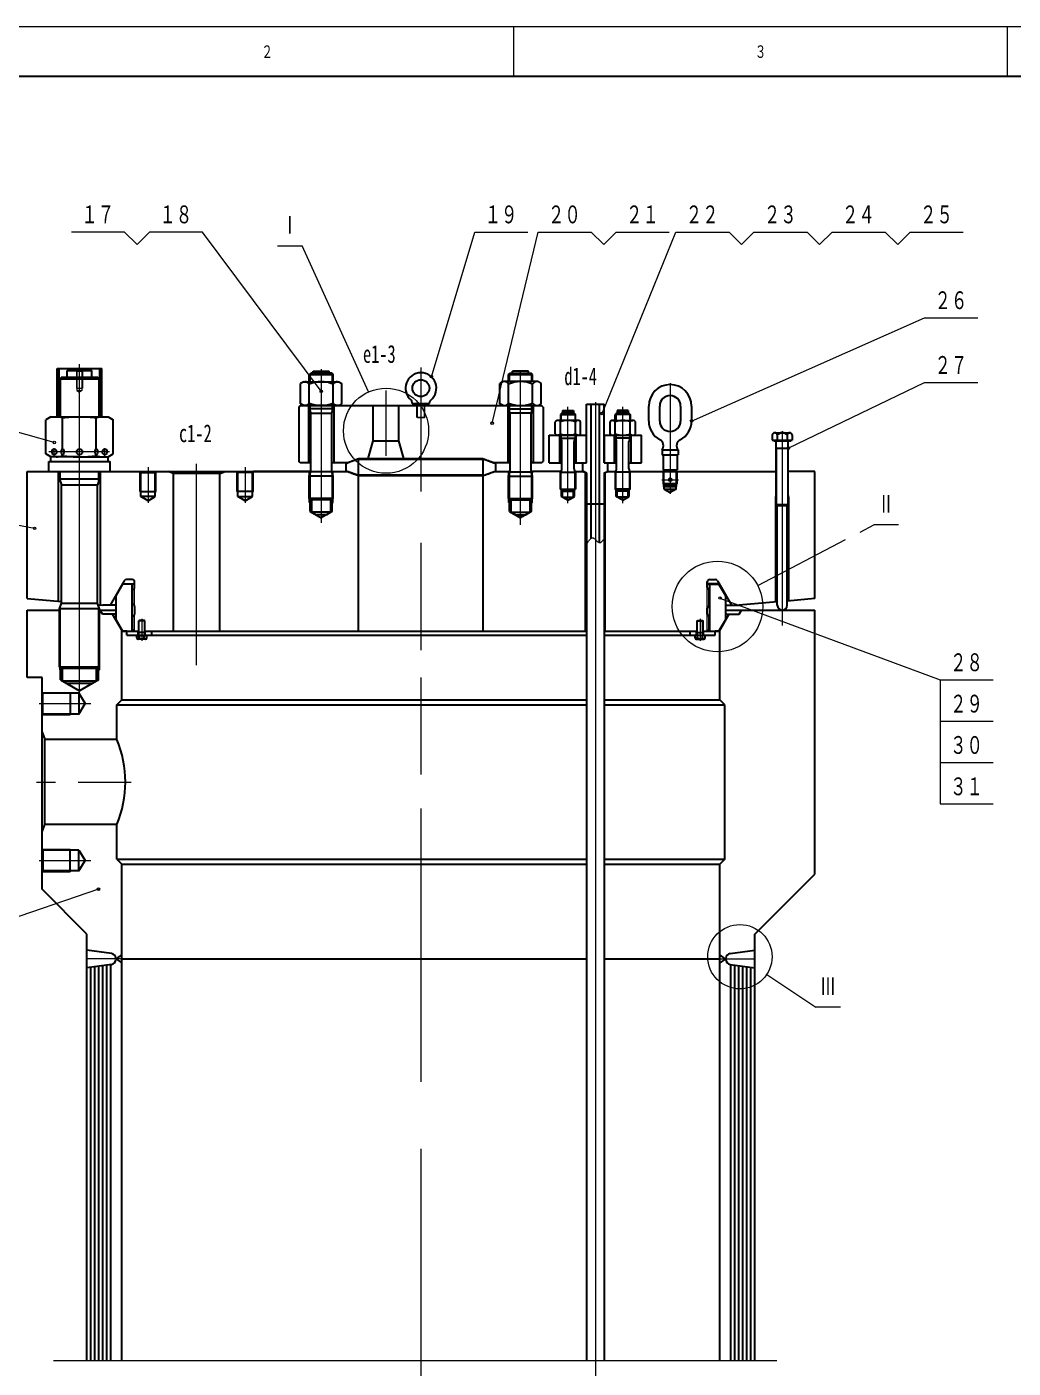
# Model space of a CAD drawing. Extents: x -2309 to 594, y 0 to 1373.
# Drawn here: x 100.3 to 298.2, y 571.8 to 841 of the extents above; entities that cross this region are included whole.
import ezdxf
from ezdxf.lldxf.tags import DXFTag

# ---------------------------------------------------------------- set-up
doc = ezdxf.new("R2010")
doc.units = 0
doc.header["$MEASUREMENT"] = 0
for name, color, linetype in [('Layer0', 7, 'Continuous'), ('Layer1', 7, 'Continuous'), ('Layer2', 7, 'Continuous'), ('Layer3', 7, 'Continuous'), ('Layer4', 7, 'Continuous'), ('Layer8', 7, 'Continuous')]:
    doc.layers.add(name, color=color, linetype=linetype)
doc.styles.add('PicadTxt 1', font='SIMFANG.TTF', dxfattribs={"height": 0.2})
tags = doc.linetypes.add('DASHED', pattern=[5.5, 4.5, -1]).pattern_tags.tags
tags[6:7] = [DXFTag(74, 4), DXFTag(75, 0), DXFTag(340, '0'), DXFTag(46, 0.0), DXFTag(50, 0.0), DXFTag(44, 0.0), DXFTag(45, 0.0)]
tags[4:5] = [DXFTag(74, 4), DXFTag(75, 0), DXFTag(340, '0'), DXFTag(46, 0.0), DXFTag(50, 0.0), DXFTag(44, 0.0), DXFTag(45, 0.0)]
tags = doc.linetypes.add('LDIVIDE2', pattern=[13, 8.5, -1.5, 0, -1.5, 0, -1.5]).pattern_tags.tags
tags[14:15] = [DXFTag(74, 4), DXFTag(75, 0), DXFTag(340, '0'), DXFTag(46, 0.0), DXFTag(50, 0.0), DXFTag(44, 0.0), DXFTag(45, 0.0)]
tags[12:13] = [DXFTag(74, 4), DXFTag(75, 0), DXFTag(340, '0'), DXFTag(46, 0.0), DXFTag(50, 0.0), DXFTag(44, 0.0), DXFTag(45, 0.0)]
tags[10:11] = [DXFTag(74, 4), DXFTag(75, 0), DXFTag(340, '0'), DXFTag(46, 0.0), DXFTag(50, 0.0), DXFTag(44, 0.0), DXFTag(45, 0.0)]
tags[8:9] = [DXFTag(74, 4), DXFTag(75, 0), DXFTag(340, '0'), DXFTag(46, 0.0), DXFTag(50, 0.0), DXFTag(44, 0.0), DXFTag(45, 0.0)]
tags[6:7] = [DXFTag(74, 4), DXFTag(75, 0), DXFTag(340, '0'), DXFTag(46, 0.0), DXFTag(50, 0.0), DXFTag(44, 0.0), DXFTag(45, 0.0)]
tags[4:5] = [DXFTag(74, 4), DXFTag(75, 0), DXFTag(340, '0'), DXFTag(46, 0.0), DXFTag(50, 0.0), DXFTag(44, 0.0), DXFTag(45, 0.0)]
tags = doc.linetypes.add('中心线', pattern=[20.6, 15, -1.8, 2, -1.8]).pattern_tags.tags
tags[10:11] = [DXFTag(74, 4), DXFTag(75, 0), DXFTag(340, '0'), DXFTag(46, 0.0), DXFTag(50, 0.0), DXFTag(44, 0.0), DXFTag(45, 0.0)]
tags[8:9] = [DXFTag(74, 4), DXFTag(75, 0), DXFTag(340, '0'), DXFTag(46, 0.0), DXFTag(50, 0.0), DXFTag(44, 0.0), DXFTag(45, 0.0)]
tags[6:7] = [DXFTag(74, 4), DXFTag(75, 0), DXFTag(340, '0'), DXFTag(46, 0.0), DXFTag(50, 0.0), DXFTag(44, 0.0), DXFTag(45, 0.0)]
tags[4:5] = [DXFTag(74, 4), DXFTag(75, 0), DXFTag(340, '0'), DXFTag(46, 0.0), DXFTag(50, 0.0), DXFTag(44, 0.0), DXFTag(45, 0.0)]
tags = doc.linetypes.add('实线', pattern=[0, 0]).pattern_tags.tags
tags[4:5] = [DXFTag(74, 4), DXFTag(75, 0), DXFTag(340, '0'), DXFTag(46, 0.0), DXFTag(50, 0.0), DXFTag(44, 0.0), DXFTag(45, 0.0)]
tags = doc.linetypes.add('虚线', pattern=[7, 5, -2]).pattern_tags.tags
tags[6:7] = [DXFTag(74, 4), DXFTag(75, 0), DXFTag(340, '0'), DXFTag(46, 0.0), DXFTag(50, 0.0), DXFTag(44, 0.0), DXFTag(45, 0.0)]
tags[4:5] = [DXFTag(74, 4), DXFTag(75, 0), DXFTag(340, '0'), DXFTag(46, 0.0), DXFTag(50, 0.0), DXFTag(44, 0.0), DXFTag(45, 0.0)]

msp = doc.modelspace()

# ---------------------------------------------------------------- linework, layer by layer
at = {"layer": 'Layer0', "color": 0, "linetype": '实线', "lineweight": 30}
for p, q in [((106.33627, 762.6958), (106.33627, 772.45685)), ((106.33627, 772.45685), (115.33624, 772.45685)), ((106.73627, 762.69977), (106.73627, 772.45685)), ((106.83624, 770.30078), (107.13622, 770.60083)), ((114.83622, 770.30078), (106.83624, 770.30078)), ((106.83624, 770.30078), (106.83624, 762.69977)), ((114.53622, 770.60083), (107.13622, 770.60083)), ((108.33624, 770.60083), (108.33624, 772.00079)), ((108.33624, 772.00079), (113.33622, 772.00079)), ((113.33622, 770.60083), (113.33622, 772.00079)), ((114.83622, 770.30078), (114.53622, 770.60083)), ((114.83622, 770.30078), (114.83622, 762.69977)), ((114.93623, 762.69977), (114.93623, 772.45685)), ((115.33624, 762.6958), (115.33624, 772.45685)), ((154.83627, 764.68921), (155.13626, 764.9892)), ((154.83627, 764.68921), (154.83627, 753.78918)), ((155.13626, 764.9892), (196.93652, 764.9892)), ((156.78625, 764.88922), (156.68625, 764.9892)), ((156.78625, 764.88922), (156.78625, 753.58917)), ((156.78625, 764.88922), (156.93655, 764.88922)), ((161.7366, 764.88922), (161.88626, 764.88922)), ((161.88626, 764.88922), (161.98627, 764.9892)), ((161.88626, 764.88922), (161.88626, 753.58917)), ((169.73654, 757.88922), (169.73654, 764.9892)), ((174.93655, 757.88922), (174.93655, 764.9892)), ((177.58627, 765.38922), (177.58627, 765.63135)), ((177.58627, 765.38922), (181.08627, 765.38922)), ((178.53629, 764.9892), (178.53629, 765.18921)), ((180.13626, 764.9892), (180.13626, 765.18921)), ((181.08627, 765.38922), (181.08627, 765.63135)), ((196.78629, 764.88922), (196.68628, 764.9892)), ((196.78629, 764.88922), (196.78629, 753.58917)), ((196.93652, 764.88922), (196.78629, 764.88922)), ((201.73657, 764.9892), (203.53629, 764.9892)), ((201.88629, 764.88922), (201.73657, 764.88922)), ((201.88629, 764.88922), (201.9863, 764.9892)), ((201.88629, 764.88922), (201.88629, 753.58917)), ((203.83627, 764.68921), (203.53629, 764.9892)), ((203.83627, 764.68921), (203.83627, 753.78918)), ((212.58621, 753.5274), (212.58621, 765.24359)), ((212.58621, 765.24359), (216.08621, 765.24359)), ((213.48621, 738.35559), (213.48621, 765.24359)), ((215.18622, 737.47974), (215.18622, 765.24359)), ((216.08621, 753.5274), (216.08621, 765.24359)), ((225.03622, 761.89362), (225.03622, 764.89362)), ((227.23621, 761.89362), (227.23621, 764.89362)), ((231.43622, 764.89362), (231.43622, 761.89362)), ((233.6362, 764.89362), (233.6362, 761.89362)), ((105.08624, 762.69977), (104.08624, 762.12238)), ((104.08624, 755.2771), (104.08624, 762.12238)), ((105.08624, 762.69977), (116.58624, 762.69977)), ((107.46122, 756.29974), (107.46122, 762.48151)), ((114.21124, 756.29974), (114.21124, 762.48151)), ((116.58624, 762.69977), (117.58624, 762.12238)), ((117.58624, 755.2771), (117.58624, 762.12238)), ((157.23621, 751.67053), (157.23621, 763.51715)), ((161.43622, 751.67047), (161.43622, 763.51715)), ((197.23627, 751.67047), (197.23627, 763.52448)), ((201.43628, 751.67053), (201.43628, 763.52448)), ((207.73616, 763.62805), (207.33614, 763.22803)), ((207.33614, 763.22803), (207.33614, 762.02728)), ((207.33614, 763.22803), (210.33614, 763.22803)), ((207.73616, 764.02808), (207.73616, 763.62805)), ((207.73616, 764.02808), (209.93611, 764.02808)), ((207.73616, 763.62805), (209.93611, 763.62805)), ((209.93611, 764.02808), (209.93611, 763.62805)), ((209.93611, 763.62805), (210.33614, 763.22803)), ((210.33614, 762.02728), (210.33614, 763.22803)), ((218.73627, 763.62811), (218.33624, 763.22809)), ((218.33624, 762.02734), (218.33624, 763.22809)), ((221.33624, 763.22809), (218.33624, 763.22809)), ((218.73627, 764.02814), (218.73627, 763.62811)), ((220.93622, 764.02814), (218.73627, 764.02814)), ((220.93622, 763.62811), (218.73627, 763.62811)), ((220.93622, 764.02814), (220.93622, 763.62811)), ((220.93622, 763.62811), (221.33624, 763.22809)), ((221.33624, 763.22809), (221.33624, 762.02734)), ((250.33704, 759.5238), (253.33545, 759.5238)), ((168.73654, 754.38922), (169.73654, 757.88922)), ((169.73654, 757.88922), (174.93658, 757.88922)), ((175.93655, 754.38922), (174.93655, 757.88922)), ((205.08621, 753.5274), (205.08621, 759.0274)), ((205.08621, 759.0274), (212.58621, 759.0274)), ((207.18617, 753.52734), (207.18617, 759.02734)), ((207.33614, 759.0274), (207.33614, 758.42804)), ((207.33614, 758.42804), (210.33614, 758.42804)), ((207.59618, 752.30066), (207.59615, 757.75543)), ((210.07616, 752.30066), (210.07613, 757.75543)), ((210.33614, 758.42804), (210.33614, 759.0274)), ((210.48616, 753.52734), (210.48616, 759.02734)), ((212.53622, 753.5274), (212.53622, 759.0274)), ((216.08621, 759.0274), (223.58621, 759.0274)), ((216.13623, 753.5274), (216.13623, 759.0274)), ((218.18622, 753.5274), (218.18622, 759.0274)), ((218.33624, 758.4281), (218.33624, 759.02747)), ((221.33624, 758.4281), (218.33624, 758.4281)), ((218.59622, 752.30072), (218.59625, 757.75549)), ((221.0762, 752.30072), (221.07623, 757.75549)), ((221.33624, 759.02747), (221.33624, 758.4281)), ((221.48621, 753.5274), (221.48621, 759.0274)), ((223.58621, 753.5274), (223.58621, 759.0274)), ((249.83728, 759.09149), (249.83728, 758.0238)), ((249.83728, 758.0238), (253.83527, 758.0238)), ((250.15625, 758.0238), (250.15625, 757.94379)), ((250.15625, 757.94379), (253.51624, 757.94379)), ((250.63623, 745.1438), (250.63623, 757.94379)), ((250.63623, 756.44379), (253.03625, 756.44379)), ((250.83673, 759.09149), (250.83673, 758.0238)), ((252.83575, 759.09149), (252.83575, 758.0238)), ((253.03622, 745.1438), (253.03622, 757.94379)), ((253.51624, 758.0238), (253.51624, 757.94379)), ((253.83527, 759.09149), (253.83527, 758.0238)), ((105.08624, 754.69977), (104.08624, 755.2771)), ((104.68623, 753.74377), (116.98623, 753.74377)), ((104.68623, 751.74377), (104.68623, 753.74377)), ((110.83622, 754.69977), (105.0862, 754.69977)), ((105.08624, 753.74292), (105.08624, 754.69977)), ((107.46122, 754.91803), (107.46122, 755.09973)), ((110.83624, 754.69977), (116.58624, 754.69977)), ((114.21124, 754.91803), (114.21124, 755.09973)), ((116.58624, 754.69977), (117.58624, 755.2771)), ((116.58624, 753.74377), (116.58624, 754.69977)), ((116.98623, 751.74377), (116.98623, 753.74377)), ((155.13626, 753.4892), (154.83627, 753.78918)), ((166.83627, 754.27173), (164.68646, 753.4892)), ((166.83627, 754.27173), (166.83627, 754.38922)), ((166.83627, 754.38922), (191.83627, 754.38922)), ((166.83627, 754.27173), (191.83627, 754.27173)), ((191.83627, 754.27173), (191.83627, 754.38922)), ((191.83627, 754.27173), (193.98608, 753.4892)), ((203.53629, 753.4892), (203.83627, 753.78918)), ((227.73621, 756.09363), (227.73621, 755.09363)), ((227.73621, 756.09363), (230.93622, 756.09363)), ((227.73621, 755.09363), (230.93622, 755.09363)), ((227.93622, 754.9436), (227.93622, 752.09363)), ((230.73621, 754.9436), (230.73621, 752.09363)), ((230.93622, 756.09363), (230.93622, 755.09363)), ((100.33625, 726.24359), (100.33625, 751.74359)), ((100.33625, 751.74359), (123.13619, 751.74359)), ((106.63624, 725.70361), (106.63624, 751.74359)), ((106.83624, 750.19977), (106.83624, 751.74377)), ((114.83622, 750.19977), (114.83622, 751.74377)), ((115.03623, 724.98358), (115.03623, 751.74359)), ((123.13619, 751.59375), (122.87647, 751.74359)), ((122.87647, 751.74359), (145.79602, 751.74359)), ((123.13624, 746.74359), (123.13619, 751.59375)), ((123.13619, 751.59375), (126.03622, 751.59375)), ((126.03622, 751.59357), (126.29601, 751.74359)), ((126.03626, 746.74359), (126.03622, 751.59357)), ((129.68628, 751.3432), (128.58621, 751.74359)), ((129.68628, 719.74359), (129.68628, 751.3432)), ((138.98621, 751.3432), (129.68628, 751.3432)), ((138.98621, 751.3432), (140.08627, 751.74359)), ((138.98621, 719.74359), (138.98621, 751.3432)), ((142.63626, 751.59357), (142.37646, 751.74359)), ((142.63623, 746.74359), (142.63626, 751.59357)), ((145.53629, 751.59375), (142.63626, 751.59375)), ((145.53625, 746.74359), (145.53629, 751.59375)), ((145.53629, 751.59375), (145.79602, 751.74359)), ((157.23621, 751.74359), (145.73633, 751.74359)), ((145.73633, 751.74359), (157.23621, 751.74359)), ((157.23654, 753.4892), (155.13626, 753.4892)), ((156.78625, 753.58917), (156.68625, 753.4892)), ((156.78625, 753.58917), (157.23654, 753.58917)), ((157.13629, 751.54358), (156.78989, 751.74359)), ((157.13629, 751.54358), (157.19, 751.54358)), ((157.13629, 751.396), (157.13629, 751.54358)), ((161.43622, 751.74359), (164.69383, 751.74359)), ((161.43655, 753.58917), (161.88626, 753.58917)), ((164.68646, 753.4892), (161.43655, 753.4892)), ((161.48242, 751.54358), (161.53632, 751.54358)), ((161.53632, 751.54358), (161.88272, 751.74359)), ((161.53632, 751.39551), (161.53632, 751.54358)), ((161.88626, 753.58917), (161.98627, 753.4892)), ((166.83624, 750.94348), (164.63823, 751.74353)), ((191.83626, 750.94354), (194.03427, 751.74359)), ((193.97871, 751.74359), (197.23627, 751.74359)), ((197.23657, 753.4892), (193.98608, 753.4892)), ((196.78629, 753.58917), (196.68628, 753.4892)), ((197.23657, 753.58917), (196.78629, 753.58917)), ((197.13617, 751.54358), (196.78976, 751.74359)), ((197.13617, 751.39551), (197.13617, 751.54358)), ((197.19006, 751.54358), (197.13617, 751.54358)), ((207.38354, 751.74359), (201.43628, 751.74359)), ((201.88629, 753.58917), (201.43658, 753.58917)), ((203.53629, 753.4892), (201.43658, 753.4892)), ((201.53619, 751.54358), (201.48248, 751.54358)), ((201.53619, 751.54358), (201.8826, 751.74359)), ((201.53619, 751.396), (201.53619, 751.54358)), ((201.88629, 753.58917), (201.9863, 753.4892)), ((205.08621, 753.5274), (207.59618, 753.5274)), ((210.07616, 753.5274), (212.58621, 753.5274)), ((210.29349, 751.74359), (211.9435, 751.74359)), ((211.83618, 751.78717), (211.83627, 753.5274)), ((211.83621, 753.5274), (212.58621, 753.5274)), ((212.38623, 751.57983), (211.93622, 751.74359)), ((212.38623, 719.74359), (212.38623, 751.57983)), ((212.58618, 751.5274), (212.58621, 573.31586)), ((216.08621, 753.5274), (216.83621, 753.5274)), ((216.08621, 753.5274), (218.59625, 753.5274)), ((216.08621, 751.5274), (216.08621, 573.31586)), ((216.28622, 751.57983), (216.73615, 751.74359)), ((216.28622, 719.74359), (216.28622, 751.57983)), ((216.73615, 751.74359), (218.42665, 751.74359)), ((216.83621, 751.78717), (216.83621, 753.5274)), ((218.38219, 751.68243), (218.27635, 751.74353)), ((221.07623, 753.5274), (223.58621, 753.5274)), ((221.24577, 751.74359), (250.63623, 751.74365)), ((221.29019, 751.6825), (221.39603, 751.74359)), ((227.93622, 752.09363), (230.73621, 752.09363)), ((227.98621, 749.29364), (227.98621, 751.74359)), ((230.55621, 751.89227), (230.55621, 751.9436)), ((230.68622, 751.74359), (230.68622, 749.29364)), ((258.33624, 751.74359), (253.03622, 751.74359)), ((258.33624, 726.24359), (258.33624, 751.74359)), ((114.83622, 750.19977), (106.83624, 750.19977)), ((106.83624, 750.19977), (107.23623, 749.10077)), ((107.23623, 749.10077), (114.43623, 749.10077)), ((107.23626, 725.31183), (107.23626, 749.10077)), ((114.83622, 750.19977), (114.43623, 749.10077)), ((114.43626, 725.31183), (114.43626, 749.10077)), ((166.83623, 719.74359), (166.83624, 750.94348)), ((166.83624, 750.94348), (191.83627, 750.9436)), ((191.83627, 719.74359), (191.83626, 750.94354)), ((230.68622, 749.29364), (227.98621, 749.29364)), ((227.98621, 749.29364), (228.18622, 749.09363)), ((227.98621, 748.74359), (230.68625, 748.74359)), ((228.12122, 748.24359), (228.12122, 749.15863)), ((228.18622, 749.09363), (230.48621, 749.09363)), ((230.68622, 749.29364), (230.48621, 749.09363)), ((230.55124, 748.24359), (230.55124, 749.15863)), ((122.93623, 747.74359), (126.23621, 747.74359)), ((124.58625, 745.90637), (123.13624, 746.74359)), ((123.33614, 746.74359), (123.13624, 746.74359)), ((126.03626, 746.74359), (123.13624, 746.74359)), ((124.58624, 745.90637), (126.03625, 746.74359)), ((145.73627, 747.74359), (142.43628, 747.74359)), ((144.08624, 745.90637), (142.63623, 746.74359)), ((142.63623, 746.74359), (145.53625, 746.74359)), ((144.08624, 745.90637), (145.53625, 746.74359)), ((145.33633, 746.74359), (145.53625, 746.74359)), ((157.13629, 743.74365), (157.13629, 746.17041)), ((161.53632, 743.74365), (161.53632, 746.17053)), ((197.13617, 743.74365), (197.13617, 746.17053)), ((201.53619, 743.74365), (201.53619, 746.17041)), ((207.53621, 746.74353), (207.53619, 748.02808)), ((208.8362, 745.99298), (207.53621, 746.74353)), ((207.73619, 746.74353), (207.53621, 746.74353)), ((208.83618, 745.99298), (210.13617, 746.74353)), ((210.13618, 746.74353), (209.93614, 746.74353)), ((210.13618, 746.74353), (210.1362, 748.02814)), ((218.42081, 748.14355), (218.33618, 748.14355)), ((218.3362, 748.14349), (218.42076, 748.14349)), ((218.53619, 746.74359), (218.53618, 748.0282)), ((218.53619, 746.74359), (218.73624, 746.74359)), ((219.8362, 745.99304), (218.53621, 746.74359)), ((219.83618, 745.99304), (221.13617, 746.74359)), ((220.93619, 746.74359), (221.13617, 746.74359)), ((221.13617, 746.74359), (221.13618, 748.02814)), ((221.33618, 748.14355), (221.25162, 748.14355)), ((228.12122, 748.24359), (229.33621, 747.54211)), ((228.12122, 748.24359), (230.55124, 748.24359)), ((230.55124, 748.24359), (229.33624, 747.54211)), ((250.53625, 746.74359), (250.63623, 746.84357)), ((250.63623, 746.74359), (250.53625, 746.74359)), ((250.53625, 725.57501), (250.53625, 746.74359)), ((253.13626, 746.74359), (253.03622, 746.84363)), ((253.13626, 746.74359), (253.03622, 746.74359)), ((253.13626, 725.79785), (253.13626, 746.74359)), ((156.93631, 745.54358), (157.43622, 745.54358)), ((157.13629, 743.74365), (159.3363, 742.47345)), ((157.13629, 743.74359), (157.43622, 743.74359)), ((161.53632, 743.74365), (159.3363, 742.47345)), ((161.23627, 745.54358), (161.7363, 745.54358)), ((161.23627, 743.74359), (161.53619, 743.74359)), ((197.43622, 745.54358), (196.93619, 745.54358)), ((197.13617, 743.74365), (199.33618, 742.47345)), ((197.43622, 743.74359), (197.13629, 743.74359)), ((201.53619, 743.74365), (199.33618, 742.47345)), ((201.73618, 745.54358), (201.23627, 745.54358)), ((201.53619, 743.74359), (201.23627, 743.74359)), ((212.58621, 745.24359), (216.08621, 745.24359)), ((250.63776, 745.14227), (253.03625, 745.14227)), ((250.83624, 744.94379), (250.63776, 745.14227)), ((250.83624, 744.94379), (252.83621, 744.94379)), ((250.83624, 724.94373), (250.83624, 744.94379)), ((252.83621, 744.94379), (253.0347, 745.14227)), ((252.83621, 724.94373), (252.83621, 744.94379)), ((119.83172, 729.84363), (117.00269, 724.9436)), ((121.38627, 730.09363), (120.26473, 730.09363)), ((121.88625, 728.49359), (121.88627, 729.59357)), ((236.78622, 728.49365), (236.78622, 729.59363)), ((237.28622, 730.09363), (238.40775, 730.09363)), ((238.84076, 729.84363), (241.6698, 724.9436)), ((118.18625, 726.79364), (118.09967, 726.84363)), ((118.18626, 726.79364), (119.54301, 729.14362)), ((119.54301, 729.14362), (119.45643, 729.1936)), ((119.45643, 729.1936), (121.88626, 729.1936)), ((121.88627, 729.14362), (119.54301, 729.14362)), ((121.38625, 719.74359), (121.38625, 729.14362)), ((121.48626, 725.09357), (121.48626, 728.09357)), ((239.21605, 729.1936), (236.78622, 729.1936)), ((236.78622, 729.14362), (239.12949, 729.14362)), ((237.18622, 728.09363), (237.18622, 728.09363)), ((237.18622, 724.74365), (237.18622, 728.09363)), ((237.28622, 719.74359), (237.28622, 729.14362)), ((239.12949, 729.14362), (239.21605, 729.1936)), ((240.48624, 726.79364), (239.12949, 729.14362)), ((240.48624, 726.79364), (240.57285, 726.84363)), ((100.33625, 726.24359), (107.23626, 725.65216)), ((106.83627, 724.21283), (107.23626, 725.31183)), ((106.83627, 712.51282), (106.83627, 724.21283)), ((114.83625, 724.21283), (106.83627, 724.21283)), ((107.23626, 725.31183), (114.43626, 725.31183)), ((114.83625, 724.21283), (114.43626, 725.31183)), ((114.54025, 725.02612), (115.50269, 724.9436)), ((114.83625, 712.51282), (114.83625, 724.21283)), ((118.18626, 724.9436), (115.50269, 724.9436)), ((117.46456, 725.74359), (117.46456, 725.74359)), ((118.18626, 722.09357), (118.18626, 726.79364)), ((121.88625, 724.69354), (121.88625, 723.14355)), ((236.78622, 723.14362), (236.78622, 724.34363)), ((240.48624, 722.09357), (240.48624, 726.79364)), ((240.48624, 724.9436), (243.1698, 724.9436)), ((241.20792, 725.74359), (241.20792, 725.74359)), ((250.83624, 725.60077), (243.1698, 724.9436)), ((258.33624, 726.24359), (252.83621, 725.77216)), ((100.33625, 710.44373), (100.33625, 723.94373)), ((100.33625, 723.94373), (106.83627, 723.94373)), ((114.83625, 723.94373), (118.18626, 723.94373)), ((115.46456, 723.14368), (115.00268, 723.94366)), ((118.18626, 723.14368), (115.46456, 723.14368)), ((119.45647, 719.69366), (117.46456, 723.14368)), ((118.18626, 722.09357), (118.09972, 722.04358)), ((119.54299, 719.74359), (118.18626, 722.09357)), ((121.48626, 720.14355), (121.48626, 722.74353)), ((122.83671, 721.88361), (122.73667, 721.78363)), ((122.73667, 719.0036), (122.73667, 721.78363)), ((123.93668, 721.78363), (122.73667, 721.78363)), ((123.83671, 721.88361), (122.83671, 721.88361)), ((123.93668, 721.78363), (123.83671, 721.88361)), ((123.93668, 719.0036), (123.93668, 721.78363)), ((234.73581, 721.78363), (234.83578, 721.88361)), ((234.73581, 719.0036), (234.73581, 721.78363)), ((234.73581, 721.78363), (235.93582, 721.78363)), ((234.83578, 721.88361), (235.83578, 721.88361)), ((235.83578, 721.88361), (235.93582, 721.78363)), ((235.93582, 719.0036), (235.93582, 721.78363)), ((237.18622, 720.14362), (237.18622, 722.74359)), ((239.12949, 719.74359), (240.48624, 722.09357)), ((239.21602, 719.69366), (241.20792, 723.14374)), ((240.48624, 723.94373), (258.33624, 723.94373)), ((240.48624, 723.14374), (243.20792, 723.14374)), ((240.48624, 722.09357), (240.57278, 722.04364)), ((243.20792, 723.14374), (243.6698, 723.94373)), ((258.33624, 670.94373), (258.33624, 723.94373)), ((119.33624, 705.94373), (119.33624, 719.90192)), ((119.54299, 719.74359), (119.45647, 719.69366)), ((120.33665, 719.69366), (119.45647, 719.69366)), ((119.54299, 719.74359), (122.73667, 719.74359)), ((120.33665, 718.9436), (120.33665, 719.74359)), ((120.33665, 718.9436), (212.58621, 718.9436)), ((121.88625, 719.74353), (121.48626, 720.14355)), ((122.33518, 718.88361), (124.33817, 718.88361)), ((122.33518, 718.35016), (122.33518, 718.88361)), ((122.50669, 718.88361), (122.50669, 718.9436)), ((122.63665, 718.9436), (122.63665, 719.74359)), ((123.93668, 719.46863), (122.73667, 719.46863)), ((122.83591, 718.35016), (122.83591, 718.88361)), ((123.83744, 718.35016), (123.83744, 718.88361)), ((123.93668, 719.74359), (212.58621, 719.74359)), ((124.03666, 718.9436), (124.03666, 719.74359)), ((124.16666, 718.88361), (124.16666, 718.9436)), ((124.33817, 718.35016), (124.33817, 718.88361)), ((125.33665, 718.9436), (125.33665, 719.74359)), ((216.08621, 719.74359), (234.73581, 719.74359)), ((216.08621, 718.9436), (238.33585, 718.9436)), ((233.33585, 718.9436), (233.33585, 719.74359)), ((236.33731, 718.88361), (234.33432, 718.88361)), ((234.33432, 718.35016), (234.33432, 718.88361)), ((234.50583, 718.88361), (234.50583, 718.9436)), ((234.63583, 718.9436), (234.63583, 719.74359)), ((234.73581, 719.46863), (235.93582, 719.46863)), ((234.83505, 718.35016), (234.83505, 718.88361)), ((235.83658, 718.35016), (235.83658, 718.88361)), ((235.93582, 719.74359), (239.12949, 719.74359)), ((236.03583, 718.9436), (236.03583, 719.74359)), ((236.1658, 718.88361), (236.1658, 718.9436)), ((236.33731, 718.35016), (236.33731, 718.88361)), ((236.78622, 719.74359), (237.18622, 720.14362)), ((238.33585, 718.9436), (238.33585, 719.74359)), ((239.216, 719.69366), (238.33585, 719.69366)), ((239.12949, 719.74359), (239.216, 719.69366)), ((239.33624, 705.94373), (239.33624, 719.90192)), ((124.08781, 718.13361), (122.58555, 718.13361)), ((234.58469, 718.13361), (236.08694, 718.13361)), ((106.83624, 711.94373), (107.43626, 711.94373)), ((106.83627, 712.51282), (107.13625, 712.21283)), ((114.83625, 712.51282), (106.83627, 712.51282)), ((107.03623, 709.94373), (107.03622, 712.31287)), ((114.53625, 712.21283), (107.13625, 712.21283)), ((107.43626, 709.71283), (107.43626, 712.21283)), ((114.23626, 709.71283), (114.23626, 712.21283)), ((114.23626, 711.94373), (114.83624, 711.94373)), ((114.83625, 712.51282), (114.53625, 712.21283)), ((114.63625, 709.94373), (114.63627, 712.31287)), ((103.33624, 710.44373), (100.33625, 710.44373)), ((103.33625, 675.80084), (103.33624, 710.44373)), ((107.03623, 709.94373), (110.83624, 707.74982)), ((107.03623, 709.94373), (107.43626, 709.94373)), ((114.23626, 709.71283), (107.43626, 709.71283)), ((113.37023, 709.21283), (108.30228, 709.21283)), ((114.63625, 709.94373), (110.83625, 707.74982)), ((114.23626, 709.94373), (114.63624, 709.94373)), ((103.48624, 707.2937), (103.33624, 707.55353)), ((103.48621, 703.09375), (103.48624, 707.2937)), ((110.73624, 707.2937), (103.48624, 707.2937)), ((108.93622, 707.44373), (108.93622, 706.99371)), ((108.93622, 707.2937), (108.93622, 702.94373)), ((110.73624, 707.2937), (111.94867, 705.19373)), ((110.73624, 707.2937), (110.73624, 706.99371)), ((110.73624, 707.2937), (110.73624, 703.09375)), ((118.33624, 704.94373), (119.33624, 705.94373)), ((119.33624, 705.94373), (212.58621, 705.94373)), ((216.08621, 705.94373), (239.33624, 705.94373)), ((240.33624, 704.94373), (239.33624, 705.94373)), ((103.48621, 703.09375), (103.33624, 702.83392)), ((110.73624, 703.09375), (103.48621, 703.09375)), ((110.73624, 703.09375), (111.94867, 705.19373)), ((118.33624, 697.99371), (118.33624, 704.94373)), ((118.33624, 704.94373), (212.58621, 704.94373)), ((216.08621, 704.94373), (240.33624, 704.94373)), ((240.33624, 673.94373), (240.33624, 704.94373)), ((103.33624, 699.44373), (103.86401, 697.99371)), ((103.86401, 680.89374), (103.86401, 697.99371)), ((118.33624, 697.99371), (103.86401, 697.99371)), ((103.33624, 679.44373), (103.86401, 680.89374)), ((118.33624, 680.89374), (103.86401, 680.89374)), ((118.33624, 673.94373), (118.33624, 680.89374)), ((103.48621, 675.7937), (103.33624, 676.05353)), ((103.33624, 667.94373), (103.33626, 676.05353)), ((110.73624, 675.7937), (103.48621, 675.7937)), ((103.48621, 675.7937), (103.48624, 671.59375)), ((108.93622, 671.59375), (108.93622, 675.94373)), ((110.73624, 675.7937), (111.94867, 673.69373)), ((110.73624, 671.59375), (110.73624, 675.7937)), ((110.73624, 671.59375), (111.94867, 673.69373)), ((118.33624, 673.94373), (119.33624, 672.94373)), ((118.33624, 673.94373), (212.58621, 673.94373)), ((216.08621, 673.94373), (240.33624, 673.94373)), ((240.33624, 673.94373), (239.33624, 672.94373)), ((103.48624, 671.59375), (103.33624, 671.33392)), ((110.73624, 671.59375), (103.48624, 671.59375)), ((108.93622, 671.44373), (108.93622, 671.89374)), ((110.73624, 671.59375), (110.73624, 671.89374)), ((119.33627, 573.31586), (119.33624, 672.94373)), ((119.33624, 672.94373), (212.58621, 672.94373)), ((216.08621, 672.94373), (239.33624, 672.94373)), ((239.33624, 653.94373), (239.33624, 672.94373)), ((246.33624, 658.94373), (258.33624, 670.94373)), ((112.33625, 658.94373), (103.33624, 667.94373)), ((112.33624, 573.31586), (112.33625, 658.94373)), ((246.33624, 573.31586), (246.33624, 658.94373)), ((117.27541, 655.034), (112.33625, 655.72815)), ((118.33624, 654.0437), (119.33624, 654.7439)), ((240.33624, 654.0437), (239.33624, 654.7439)), ((241.39706, 655.034), (246.33624, 655.72815)), ((117.27541, 652.85345), (112.33625, 652.1593)), ((113.13625, 573.31586), (113.13622, 652.27173)), ((113.93625, 573.31586), (113.93623, 652.38416)), ((114.73625, 573.31586), (114.73623, 652.49658)), ((115.53625, 573.31586), (115.53623, 652.60901)), ((116.33626, 573.31586), (116.33624, 652.72144)), ((117.13626, 573.31586), (117.13624, 652.83392)), ((118.33624, 654.0437), (118.13624, 654.0437)), ((118.33624, 653.84375), (118.13624, 653.84375)), ((118.33624, 653.84375), (119.33624, 653.14355)), ((119.33624, 653.94373), (212.58621, 653.94373)), ((216.08621, 653.94373), (239.33624, 653.94373)), ((239.33624, 573.31586), (239.33624, 653.94373)), ((240.33624, 653.84375), (239.33624, 653.14355)), ((240.33624, 654.0437), (240.53625, 654.0437)), ((240.33624, 653.84375), (240.53625, 653.84375)), ((241.39706, 652.85345), (246.33624, 652.1593)), ((241.53622, 573.31586), (241.53625, 652.83392)), ((242.33624, 573.31586), (242.33624, 652.72144)), ((243.13623, 573.31586), (243.13626, 652.60901)), ((243.93625, 573.31586), (243.93625, 652.49658)), ((244.73624, 573.31586), (244.73627, 652.38416)), ((245.53625, 573.31586), (245.53625, 652.27173))]:
    msp.add_line(p, q, dxfattribs=at)
at = {"layer": 'Layer0', "color": 1, "linetype": 'DASHED', "lineweight": 5}
for p, q in [((110.23623, 772.00079), (110.23623, 768.50079)), ((110.33622, 771.90082), (110.23623, 772.00079)), ((110.33622, 771.90082), (110.33622, 768.00079)), ((110.33622, 771.90082), (111.33624, 771.90082)), ((111.33624, 771.90082), (111.43623, 772.00079)), ((111.33624, 771.90082), (111.33624, 768.00079)), ((111.43623, 772.00079), (111.43623, 768.50079)), ((110.23623, 768.50079), (111.43623, 768.50079)), ((110.33622, 768.00079), (111.33624, 768.00079)), ((110.33622, 768.00079), (110.83624, 767.71216)), ((111.33624, 768.00079), (110.83624, 767.71216))]:
    msp.add_line(p, q, dxfattribs=at)
at = {"layer": 'Layer0', "color": 1, "linetype": '实线', "lineweight": 5}
msp.add_line((239.33624, 653.94373), (246.33624, 653.94373), dxfattribs=at)
at = {"layer": 'Layer0', "color": 1, "linetype": 'LDIVIDE2', "lineweight": 5}
msp.add_line((250.76273, 573.31586), (105.62489, 573.31586), dxfattribs=at)
at = {"layer": 'Layer0', "color": 1, "linetype": '实线', "lineweight": 5}
msp.add_lwpolyline([(212.58621, 737.11255), (212.64946, 737.22345), (212.71239, 737.33313), (212.77544, 737.44147), (212.83856, 737.54785), (212.90192, 737.65149), (212.96542, 737.75189), (213.02921, 737.84827), (213.09328, 737.94), (213.15768, 738.02649), (213.22246, 738.10681), (213.28772, 738.18073), (213.35339, 738.24725), (213.41959, 738.30579), (213.48631, 738.35565), (213.5537, 738.3963), (213.62164, 738.42694), (213.69032, 738.44696), (213.75969, 738.45563), (213.82985, 738.45239), (213.9008, 738.43652), (213.90717, 738.43451), (213.90717, 738.43451), (213.97902, 738.40454), (214.05168, 738.36292), (214.125, 738.31134), (214.19893, 738.2514), (214.27335, 738.18488), (214.34819, 738.11334), (214.42336, 738.03857), (214.49878, 737.96228), (214.57436, 737.88593), (214.65001, 737.81146), (214.72566, 737.74042), (214.80119, 737.67456), (214.87654, 737.61542), (214.95161, 737.56482), (215.02635, 737.52441), (215.10062, 737.49585), (215.17433, 737.48077), (215.18622, 737.47974), (215.18622, 737.47974), (215.25925, 737.48206), (215.33168, 737.4986), (215.40356, 737.5282), (215.47499, 737.56964), (215.54597, 737.6217), (215.61653, 737.68317), (215.68678, 737.75281), (215.75673, 737.82947), (215.82648, 737.91193), (215.89598, 737.99884), (215.96539, 738.08911), (216.03468, 738.18152), (216.08621, 738.25092)], dxfattribs=at)
at = {"layer": 'Layer0', "color": 0, "linetype": '实线', "lineweight": 30}
for centre, radius in [((179.33627, 768.4892), 1.7), ((110.83622, 755.69977), 0.6), ((229.33621, 750.09363), 0.3)]:
    msp.add_circle(centre, radius, dxfattribs=at)
for centre, radius, start, end in [((179.33627, 768.4892), 3.1, -50.5693901, -129.4306099), ((229.33621, 764.89362), 4.3, 0, 180), ((176.98627, 765.63135), 0.6, 0, 50.570547), ((178.33627, 765.18921), 0.2, 0, 90), ((180.33627, 765.18921), 0.2, 90, 180), ((181.68628, 765.63135), 0.6, 129.429453, 180), ((229.33621, 764.89362), 2.1, 0, 180), ((106.15801, 758.69977), 4, 119.9999304, 121.1948454), ((106.15801, 758.69977), 4, 70.9857727, 90), ((110.8362, 736.49481), 26.20495, 89.9999666, 97.3997884), ((110.83624, 736.49481), 26.20495, 82.6001785, 90), ((115.51443, 758.69977), 4, 90, 109.0140207), ((115.51443, 758.69977), 4, 58.8049676, 60.0000696), ((229.33621, 761.89362), 4.3, 180, -118.7947603), ((229.33621, 761.89362), 2.1, 180, 0), ((229.33621, 761.89362), 4.3, -61.2052397, 0), ((250.33704, 759.01874), 0.50501, 8.2838675, 171.7171302), ((251.83624, 758.15216), 1.37163, 43.2221398, 136.7778602), ((253.33545, 759.01874), 0.50501, 8.2818724, 171.7161325), ((206.59615, 757.75543), 1, 0, 42.2689842), ((211.07613, 757.75543), 1, 137.7310158, 180), ((217.59625, 757.75549), 1, 0, 42.2689842), ((222.07623, 757.75549), 1, 137.7310158, 180), ((226.59067, 756.89838), 1.4, -35.0883044, 61.2058399), ((232.03622, 756.89838), 1.4, 117.1356475, -143.8113381), ((106.15801, 758.69977), 4, -90, -70.9857727), ((110.83622, 780.90472), 26.20495, -97.3998215, -90), ((110.83624, 780.90472), 26.20495, -90, -82.6001785), ((115.51443, 758.69977), 4, -109.0140207, -90), ((115.51443, 758.69977), 4, -60.0000696, -58.8054204), ((227.78622, 754.9436), 0.15, 0, 90), ((230.8862, 754.9436), 0.15, 90, 180), ((214.33618, 757.79321), 6.5056, -112.5993968, -105.6047074), ((214.33621, 757.79321), 6.5056, -74.3952926, -67.4006032), ((227.96622, 751.9436), 0.15, 0, 90), ((227.96622, 751.89227), 0.15, -82.3429698, 0), ((230.70621, 751.9436), 0.15, 90, 180), ((230.70621, 751.89227), 0.15, 180, -97.6570302), ((120.26473, 729.59363), 0.5, 90, 150.0000696), ((121.38627, 729.59357), 0.5, 0, 90), ((237.28622, 729.59363), 0.5, 90, 180), ((238.40775, 729.59363), 0.5, 29.9999304, 90), ((121.48626, 728.49359), 0.4, -90, 0), ((237.18622, 728.49365), 0.4, 180, -90), ((121.48626, 724.69354), 0.4, 0, 90), ((237.18622, 724.34363), 0.4, 90, 180), ((251.83624, 724.94373), 1, 180, 0), ((121.48626, 723.14355), 0.4, -90, 0), ((237.18622, 723.14362), 0.4, 180, -90), ((122.67667, 719.0036), 0.06, -90, 0), ((123.99668, 719.0036), 0.06, 180, -90), ((234.67581, 719.0036), 0.06, -90, 0), ((235.99582, 719.0036), 0.06, 180, -90), ((122.58555, 718.3866), 0.25303, -171.719382, -8.280618), ((123.33671, 718.8208), 0.68719, -136.7777728, -43.2257123), ((124.08781, 718.3866), 0.25303, -171.719382, -8.280618), ((234.58469, 718.3866), 0.25303, -171.719382, -8.280618), ((235.33578, 718.8208), 0.68719, -136.7742877, -43.2222272), ((236.08694, 718.3866), 0.25303, -171.719382, -8.280618), ((97.77423, 689.44373), 22.26878, -22.5782693, 22.5782693), ((117.13624, 654.0437), 1, 0, 82.0000867), ((241.53625, 654.0437), 1, 98.000779, 180), ((117.13624, 653.84375), 1, -82.0000867, 0), ((241.53625, 653.84375), 1, 180, -98.000779)]:
    msp.add_arc(centre, radius, start, end, dxfattribs=at)
for centre, ratio in [((105.77372, 755.69977), 0.77110804), ((107.46122, 755.69977), 0.455652904), ((114.21124, 755.69977), 0.455652904), ((115.89874, 755.69977), 0.77110804)]:
    msp.add_ellipse(centre, major_axis=(0, 0.6), ratio=ratio, dxfattribs=at)
at = {"layer": 'Layer1', "color": 1, "linetype": '实线', "lineweight": 5}
for p, q in [((107.03622, 770.50079), (107.03622, 762.69977)), ((114.63622, 770.50079), (114.63622, 762.69977)), ((178.53632, 762.68921), (178.53629, 764.9892)), ((178.63626, 762.58923), (178.63626, 764.9892)), ((180.03629, 762.58923), (180.03629, 764.9892)), ((180.13626, 762.68921), (180.13626, 764.9892)), ((178.53629, 762.68921), (180.13626, 762.68921)), ((178.63629, 762.58923), (178.53632, 762.68921)), ((178.63626, 762.58923), (180.03629, 762.58923)), ((180.03629, 762.58923), (180.13626, 762.68921)), ((207.48616, 763.37805), (207.48616, 762.02728)), ((210.18611, 763.37805), (210.18611, 762.02728)), ((218.48627, 763.37811), (218.48627, 762.02734)), ((221.18622, 763.37811), (221.18622, 762.02734)), ((207.48616, 759.0274), (207.48616, 758.21136)), ((210.18611, 759.0274), (210.18611, 758.21136)), ((218.48627, 759.02747), (218.48627, 758.21143)), ((221.18622, 759.02747), (221.18622, 758.21143)), ((250.63623, 756.71381), (250.71625, 756.44379)), ((250.71625, 745.06378), (250.71625, 756.44379)), ((253.03622, 756.71381), (252.95621, 756.44379)), ((252.95621, 745.06378), (252.95621, 756.44379)), ((253.03625, 756.71381), (252.95624, 756.44379)), ((107.03622, 749.65027), (107.03622, 751.74377)), ((114.63622, 749.65027), (114.63622, 751.74377)), ((122.93623, 747.74359), (122.93587, 751.70929)), ((126.23621, 747.74359), (126.23608, 751.70898)), ((142.43628, 747.74359), (142.4364, 751.70898)), ((145.73627, 747.74359), (145.7366, 751.70929)), ((156.93622, 750.84619), (156.93631, 751.65906)), ((161.73627, 750.84619), (161.7363, 751.65906)), ((196.93622, 750.84619), (196.93619, 751.65906)), ((201.73627, 750.84619), (201.73618, 751.65906)), ((218.33617, 751.62805), (218.3362, 751.70898)), ((221.33621, 751.62811), (221.33618, 751.70905)), ((228.12122, 749.15863), (228.12122, 751.74359)), ((230.55121, 749.15863), (230.55121, 751.74359)), ((227.98621, 748.74359), (227.98621, 749.29364)), ((230.68625, 748.74359), (230.68625, 749.29364)), ((156.93631, 745.54358), (156.93622, 746.37048)), ((161.7363, 745.54358), (161.73627, 746.37048)), ((196.93619, 745.54358), (196.93622, 746.37048)), ((201.73618, 745.54358), (201.73627, 746.37048)), ((218.3362, 748.14349), (218.33617, 748.22809)), ((221.33618, 748.14355), (221.33621, 748.22815)), ((107.03625, 712.31281), (107.03625, 724.76233)), ((114.63625, 712.31281), (114.63625, 724.76233)), ((122.81669, 719.46863), (122.81669, 721.88361)), ((123.85667, 719.46863), (123.85667, 721.88361)), ((234.81583, 719.46863), (234.81583, 721.88361)), ((235.8558, 719.46863), (235.8558, 721.88361)), ((106.83627, 712.51282), (106.83624, 711.94373)), ((114.83622, 712.51282), (114.83625, 711.94373)), ((103.39963, 707.44373), (108.93622, 707.44373)), ((103.39963, 702.94373), (108.93622, 702.94373)), ((103.39963, 675.94373), (108.93622, 675.94373)), ((103.39963, 671.44373), (108.93622, 671.44373)), ((119.33624, 653.94373), (112.33625, 653.94373))]:
    msp.add_line(p, q, dxfattribs=at)
at = {"layer": 'Layer2', "color": 5, "linetype": '中心线', "lineweight": 5}
for p, q in [((110.83624, 707.36871), (110.83624, 773.33173)), ((179.33627, 772.65948), (179.33627, 747.75168)), ((159.33624, 772.31476), (159.33624, 741.43927)), ((199.33618, 741.07434), (199.33618, 771.74585)), ((172.33655, 754.88922), (172.33655, 767.9892)), ((229.33621, 769.49359), (229.33621, 747.2619)), ((208.83617, 745.41241), (208.83617, 764.75214)), ((214.33621, 765.67755), (214.33621, 549.16083)), ((219.83621, 745.41248), (219.83621, 764.7522)), ((251.83624, 759.82379), (251.83624, 720.88397)), ((105.77372, 754.91803), (105.77372, 756.44659)), ((115.89874, 754.91803), (115.89874, 756.44659)), ((116.82456, 755.69977), (104.68594, 755.69977)), ((124.58625, 752.64362), (124.58625, 745.47662)), ((134.33621, 712.92285), (134.33621, 753.33069)), ((144.08624, 752.64362), (144.08624, 745.47662)), ((227.68622, 750.09363), (230.98621, 750.09363)), ((179.33627, 737.4734), (179.33627, 715.92975)), ((123.33665, 722.19666), (123.33665, 717.7887)), ((235.33585, 722.19666), (235.33585, 717.7887)), ((179.33627, 710.43956), (179.33627, 690.94856)), ((102.72153, 705.19373), (113.10037, 705.19373)), ((102.22654, 689.44373), (106.03345, 689.44373)), ((110.59905, 689.44373), (121.20705, 689.44373)), ((179.33627, 684.12291), (179.33626, 629.30478)), ((102.72153, 673.69373), (113.10037, 673.69373)), ((179.33626, 615.8449), (179.33625, 445.95609))]:
    msp.add_line(p, q, dxfattribs=at)
at = {"layer": 'Layer3', "color": 1, "linetype": '虚线', "lineweight": 5}
for p, q in [((121.88625, 724.69354), (121.88625, 728.39563)), ((236.78622, 724.34363), (236.78622, 728.39569)), ((121.88625, 719.74353), (121.88625, 723.14355)), ((236.78622, 719.74359), (236.78622, 723.14362))]:
    msp.add_line(p, q, dxfattribs=at)
at = {"layer": 'Layer8', "color": 9, "linetype": '实线', "lineweight": 5}
for p, q in [((594, 841), (0, 841)), ((198, 831), (198, 841)), ((297, 831), (297, 841))]:
    msp.add_line(p, q, dxfattribs=at)
at = {"layer": 'Layer8', "color": 0, "linetype": '实线', "lineweight": 30}
for p, q in [((584, 831), (25, 831)), ((156.93625, 771.19452), (157.23624, 771.49451)), ((156.93625, 769.78918), (156.93625, 771.19452)), ((161.7363, 771.19452), (156.93625, 771.19452)), ((161.43631, 771.49451), (157.23624, 771.49451)), ((157.7363, 771.89453), (160.93625, 771.89453)), ((157.7363, 771.49451), (157.7363, 771.89453)), ((160.93625, 771.49451), (160.93625, 771.89453)), ((161.7363, 771.19452), (161.43631, 771.49451)), ((161.7363, 769.78918), (161.7363, 771.19452)), ((196.93625, 771.20184), (197.23624, 771.50183)), ((196.93625, 769.79651), (196.93625, 771.20184)), ((196.93625, 771.20184), (201.7363, 771.20184)), ((197.23624, 771.50183), (201.43631, 771.50183)), ((200.93625, 771.90186), (197.7363, 771.90186)), ((197.7363, 771.50183), (197.7363, 771.90186)), ((200.93625, 771.50183), (200.93625, 771.90186)), ((201.7363, 771.20184), (201.43631, 771.50183)), ((201.7363, 769.79651), (201.7363, 771.20184)), ((155.83627, 769.78918), (155.18628, 769.41394)), ((155.18628, 765.36444), (155.18628, 769.41394)), ((155.83627, 769.78918), (162.83627, 769.78918)), ((156.93628, 765.48859), (156.93628, 769.28979)), ((161.73627, 765.48859), (161.73627, 769.28979)), ((162.83627, 769.78918), (163.4863, 769.41394)), ((163.4863, 765.36444), (163.4863, 769.41394)), ((195.83627, 769.79651), (195.18625, 769.42126)), ((195.18625, 765.37177), (195.18625, 769.42126)), ((202.83627, 769.79651), (195.83627, 769.79651)), ((196.93628, 765.49591), (196.93628, 769.29712)), ((201.73627, 765.49591), (201.73627, 769.29712)), ((202.83627, 769.79651), (203.48627, 769.42126)), ((203.48627, 765.37177), (203.48627, 769.42126)), ((155.83627, 764.9892), (155.18628, 765.36444)), ((162.83627, 764.9892), (155.83627, 764.9892)), ((156.93625, 764.31885), (156.93625, 764.9892)), ((161.7363, 764.31885), (161.7363, 764.9892)), ((162.83627, 764.9892), (163.4863, 765.36444)), ((195.83627, 764.99652), (195.18625, 765.37177)), ((195.83627, 764.99652), (202.83627, 764.99652)), ((196.93625, 764.32617), (196.93625, 764.99652)), ((201.7363, 764.32617), (201.7363, 764.99652)), ((202.83627, 764.99652), (203.48627, 765.37177)), ((161.7363, 764.31885), (156.93625, 764.31885)), ((156.93625, 764.31885), (157.23624, 763.49451)), ((157.23624, 763.49451), (161.43625, 763.49451)), ((161.43625, 763.49451), (161.7363, 764.31885)), ((196.93625, 764.32617), (201.7363, 764.32617)), ((197.2363, 763.50183), (196.93625, 764.32617)), ((201.43631, 763.50183), (197.2363, 763.50183)), ((201.7363, 764.32617), (201.43631, 763.50183)), ((210.85744, 762.02734), (206.8149, 762.02734)), ((217.81494, 762.0274), (221.85748, 762.0274)), ((206.29366, 759.32831), (206.29366, 761.72644)), ((207.33614, 759.32831), (207.33614, 761.72644)), ((210.33614, 759.32831), (210.33614, 761.72644)), ((211.37868, 759.32831), (211.37868, 761.72644)), ((217.2937, 759.32837), (217.2937, 761.7265)), ((218.33624, 759.32837), (218.33624, 761.7265)), ((221.33624, 759.32837), (221.33624, 761.7265)), ((222.37872, 759.32837), (222.37872, 761.7265)), ((210.85744, 759.02734), (206.8149, 759.02734)), ((217.81494, 759.0274), (221.85748, 759.0274)), ((166.69043, 754.20758), (191.98186, 754.20764)), ((166.83627, 751.13269), (166.83627, 754.08264)), ((191.83627, 751.13269), (191.83627, 754.08264)), ((156.93622, 750.84619), (157.23621, 751.67053)), ((161.43622, 751.67053), (157.23621, 751.67053)), ((161.73627, 750.84619), (161.43622, 751.67047)), ((164.33627, 751.88843), (164.33627, 753.3269)), ((194.33627, 751.88843), (194.33627, 753.3269)), ((196.93622, 750.84619), (197.23627, 751.67047)), ((197.23627, 751.67053), (201.43628, 751.67053)), ((201.73627, 750.84619), (201.43628, 751.67053)), ((207.33617, 751.62805), (210.33617, 751.62805)), ((207.33617, 748.22809), (207.33617, 751.62805)), ((210.33617, 751.62805), (210.33617, 748.22809)), ((218.33621, 751.62811), (218.33621, 748.22815)), ((221.33621, 751.62811), (218.33621, 751.62811)), ((221.33621, 748.22815), (221.33621, 751.62811)), ((161.73627, 750.84619), (156.93622, 750.84619)), ((156.93622, 746.37048), (156.93622, 750.84619)), ((161.73627, 746.37048), (161.73627, 750.84619)), ((191.98186, 751.00769), (166.6907, 751.00769)), ((196.93622, 750.84619), (201.73627, 750.84619)), ((196.93622, 746.37048), (196.93622, 750.84619)), ((201.73627, 746.37048), (201.73627, 750.84619)), ((161.73627, 746.37048), (156.93622, 746.37048)), ((156.93622, 746.37048), (157.23621, 746.0705)), ((161.43628, 746.0705), (157.23621, 746.0705)), ((157.43622, 743.5705), (157.43622, 746.0705)), ((161.23627, 743.5705), (161.23627, 746.0705)), ((161.43628, 746.0705), (161.73627, 746.37048)), ((196.93622, 746.37048), (201.73627, 746.37048)), ((197.23621, 746.0705), (196.93622, 746.37048)), ((197.23621, 746.0705), (201.43628, 746.0705)), ((197.43622, 743.5705), (197.43622, 746.0705)), ((201.23627, 743.5705), (201.23627, 746.0705)), ((201.73627, 746.37048), (201.43628, 746.0705)), ((207.73619, 747.82806), (207.33617, 748.22809)), ((207.33617, 748.22809), (210.33617, 748.22809)), ((207.73619, 746.62805), (207.73619, 747.82806)), ((207.73619, 747.82806), (209.93614, 747.82806)), ((208.60222, 746.12805), (207.73619, 746.62805)), ((207.73619, 746.62805), (209.93614, 746.62805)), ((208.60222, 746.12805), (209.07011, 746.12805)), ((209.07011, 746.12805), (209.93614, 746.62805)), ((209.93614, 747.82806), (210.33617, 748.22809)), ((209.93614, 746.62805), (209.93614, 747.82806)), ((218.73624, 747.82812), (218.33621, 748.22815)), ((221.33621, 748.22815), (218.33621, 748.22815)), ((218.73624, 746.62811), (218.73624, 747.82812)), ((220.93619, 747.82812), (218.73624, 747.82812)), ((219.60226, 746.12811), (218.73624, 746.62811)), ((220.93619, 746.62811), (218.73624, 746.62811)), ((220.07016, 746.12811), (219.60226, 746.12811)), ((220.07016, 746.12811), (220.93619, 746.62811)), ((220.93619, 747.82812), (221.33621, 748.22815)), ((220.93619, 746.62811), (220.93619, 747.82812)), ((157.43622, 743.5705), (158.30225, 743.0705)), ((161.23627, 743.5705), (157.43622, 743.5705)), ((160.37024, 743.0705), (158.30225, 743.0705)), ((161.23627, 743.5705), (160.37024, 743.0705)), ((197.43622, 743.5705), (198.30225, 743.0705)), ((197.43622, 743.5705), (201.23627, 743.5705)), ((198.30225, 743.0705), (200.37024, 743.0705)), ((201.23627, 743.5705), (200.37024, 743.0705))]:
    msp.add_line(p, q, dxfattribs=at)
at = {"layer": 'Layer8', "color": 1, "linetype": '实线', "lineweight": 5}
for p, q in [((119.88152, 799.82129), (109.21486, 799.82129)), ((122.38152, 797.32129), (119.88152, 799.82129)), ((124.88152, 799.82129), (122.38152, 797.32129)), ((135.54819, 799.82129), (124.88152, 799.82129)), ((159.33624, 767.85645), (135.54819, 799.82129)), ((181.44586, 770.78333), (190.12607, 799.82129)), ((190.12607, 799.82129), (200.79274, 799.82129)), ((193.63623, 761.46185), (202.83627, 799.82129)), ((202.83627, 799.82129), (213.50294, 799.82129)), ((213.50294, 799.82129), (216.00294, 797.32129)), ((215.68657, 763.39362), (230.48656, 799.82129)), ((216.00294, 797.32129), (218.50294, 799.82129)), ((218.50294, 799.82129), (229.16962, 799.82129)), ((230.48656, 799.82129), (241.15323, 799.82129)), ((241.15323, 799.82129), (243.65323, 797.32129)), ((243.65323, 797.32129), (246.15323, 799.82129)), ((246.15323, 799.82129), (256.81989, 799.82129)), ((256.81989, 799.82129), (259.31989, 797.32129)), ((259.31989, 797.32129), (261.81989, 799.82129)), ((261.81989, 799.82129), (272.48657, 799.82129)), ((272.48657, 799.82129), (274.98657, 797.32129)), ((274.98657, 797.32129), (277.48657, 799.82129)), ((277.48657, 799.82129), (288.1532, 799.82129)), ((150.57794, 797.07129), (155.51128, 797.07129)), ((168.81039, 767.72119), (155.51128, 797.07129)), ((233.6362, 761.89362), (280.3862, 782.5954)), ((280.3862, 782.5954), (291.05286, 782.5954)), ((105.77372, 757.57739), (45.39565, 774.414)), ((157.15628, 769.78918), (157.15628, 771.41455)), ((161.51627, 769.78918), (161.51627, 771.41455)), ((197.15628, 769.79651), (197.15628, 771.42188)), ((201.51627, 769.79651), (201.51627, 771.42188)), ((253.03625, 756.44379), (280.3862, 769.60889)), ((280.3862, 769.60889), (291.05286, 769.60889)), ((157.15628, 763.76929), (157.15628, 764.9892)), ((161.51627, 763.76929), (161.51627, 764.9892)), ((197.15628, 763.77661), (197.15628, 764.99652)), ((201.51627, 763.77661), (201.51627, 764.99652)), ((157.15625, 746.15045), (157.15625, 751.45081)), ((161.51624, 746.15045), (161.51624, 751.45068)), ((197.15625, 746.15045), (197.15625, 751.45068)), ((201.51624, 746.15045), (201.51624, 751.45081)), ((207.48619, 748.07806), (207.48619, 751.84473)), ((210.18614, 748.07806), (210.18614, 751.84473)), ((218.48624, 748.07812), (218.48624, 751.84479)), ((221.18619, 748.07812), (221.18619, 751.84479)), ((101.83624, 740.35022), (45.39565, 750.69702)), ((267.43423, 739.61964), (270.21631, 741.07434)), ((275.14963, 741.07434), (270.21631, 741.07434)), ((246.9053, 728.88538), (264.50247, 738.08666)), ((239.33624, 726.36963), (283.50821, 709.94135)), ((283.50821, 709.94135), (283.50821, 701.64136)), ((283.50821, 709.94135), (294.17487, 709.94135)), ((283.50821, 701.64136), (283.50821, 693.34137)), ((283.50821, 701.64136), (294.17487, 701.64136)), ((283.50821, 693.34137), (283.50821, 685.04138)), ((283.50821, 693.34137), (294.17487, 693.34137)), ((283.50821, 685.04138), (294.17487, 685.04138)), ((114.63627, 667.94373), (45.39565, 644.27972)), ((248.70599, 650.82422), (258.56079, 644.27972)), ((263.49411, 644.27972), (258.56079, 644.27972))]:
    msp.add_line(p, q, dxfattribs=at)
at = {"layer": 'Layer8', "color": 5, "linetype": '中心线', "lineweight": 5}
for p, q in [((208.83614, 758.72736), (208.83614, 762.31262)), ((219.83624, 758.72742), (219.83624, 762.31268))]:
    msp.add_line(p, q, dxfattribs=at)
at = {"layer": 'Layer8', "color": 1, "linetype": '实线', "lineweight": 5}
for centre, radius in [((181.44586, 770.78333), 0.25), ((159.33624, 767.85645), 0.25), ((172.33655, 759.93921), 8.54358), ((215.68657, 763.39362), 0.25), ((233.6362, 761.89362), 0.25), ((193.63623, 761.46185), 0.25), ((105.77372, 757.57739), 0.25), ((253.03625, 756.44379), 0.25), ((101.83624, 740.35022), 0.25), ((238.84076, 724.66858), 9.10045), ((239.33624, 726.36963), 0.25), ((114.63627, 667.94373), 0.25), ((243.33093, 654.3938), 6.45238)]:
    msp.add_circle(centre, radius, dxfattribs=at)
at = {"layer": 'Layer8', "color": 0, "linetype": '实线', "lineweight": 30}
for centre, radius, start, end in [((156.07129, 768.79041), 0.99883, 29.9993693, 90), ((159.33627, 763.77246), 6.01671, 90, 113.5086352), ((159.33627, 763.77246), 6.01671, 66.4913648, 90), ((162.60126, 768.79041), 0.99883, 90, 150.0006307), ((196.07129, 768.79773), 0.99883, 29.9993693, 90), ((199.33627, 763.77979), 6.01671, 90, 113.5086352), ((199.33627, 763.77979), 6.01671, 66.4913648, 90), ((202.60126, 768.79773), 0.99883, 90, 150.0006307), ((156.07129, 765.9881), 0.99883, -90, -30.0054333), ((159.33627, 771.00592), 6.01671, -113.5086352, -90), ((159.33627, 771.00592), 6.01671, -90, -66.4913648), ((162.60126, 765.9881), 0.99883, -149.9945667, -90), ((196.07129, 765.99542), 0.99883, -90, -30.0054333), ((199.33627, 771.01324), 6.01671, -113.5086352, -90), ((199.33627, 771.01324), 6.01671, -90, -66.4913648), ((202.60126, 765.99542), 0.99883, -149.9945667, -90), ((206.8149, 761.42542), 0.6019, 30.0071885, 149.9928115), ((208.83614, 758.13855), 3.88881, 67.3115147, 112.6884853), ((210.85744, 761.42542), 0.6019, 30.0071885, 149.9957168), ((217.81494, 761.42548), 0.6019, 30.0042832, 149.9928115), ((219.83624, 758.13861), 3.88881, 67.3115147, 112.6884853), ((221.85748, 761.42548), 0.6019, 30.0071885, 149.9928115), ((206.8149, 759.62927), 0.6019, -149.9978429, -30.0021571), ((208.83614, 762.91614), 3.88881, -112.6888321, -67.3111679), ((210.85744, 759.62927), 0.6019, -150.0007479, -30.0021571), ((217.81494, 759.62933), 0.6019, -149.9978429, -29.9992521), ((219.83624, 762.9162), 3.88881, -112.6888321, -67.3111679), ((221.85748, 759.62933), 0.6019, -149.9978429, -30.0021571), ((179.33627, 716.81665), 39.47147, 108.6858544, 112.3349903), ((166.71127, 754.08264), 0.125, 0, 108.7091739), ((191.96127, 754.08264), 0.125, 71.2908261, 180), ((179.33627, 716.81665), 39.47147, 67.6650097, 71.3145307), ((179.33627, 788.39868), 39.47147, -112.3349903, -108.6854484), ((166.71127, 751.13269), 0.125, -108.7091739, 0), ((191.96127, 751.13269), 0.125, 180, -71.2908261), ((179.33627, 788.39868), 39.47147, -71.3145307, -67.6650097), ((206.59618, 752.30066), 1, -42.2689842, 0), ((211.07616, 752.30066), 1, 180, -137.7310158), ((217.59622, 752.30072), 1, -42.2689842, 0), ((222.0762, 752.30072), 1, 180, -137.7310158)]:
    msp.add_arc(centre, radius, start, end, dxfattribs=at)

# ---------------------------------------------------------------- texts
at = {"layer": 'Layer4', "color": 2, "style": 'PicadTxt 1', "width": 0.674667}
for s, p in [('e1-3', (167.71146, 773.56238)), ('d1-4', (208.10126, 769.0943)), ('c1-2', (130.80502, 757.65204))]:
    msp.add_text(s, height=3.571429, dxfattribs=at).set_placement(p)
at = {"layer": 'Layer8', "color": 2, "style": 'PicadTxt 1', "width": 0.674667}
for s, height, p in [('２', 2.5, (147.33333, 834.775)), ('３', 2.5, (246.33333, 834.775)), ('１７', 3.571429, (111.21486, 801.57129)), ('１８', 3.571429, (126.88152, 801.57129)), ('１９', 3.571429, (192.12607, 801.57129)), ('２０', 3.571429, (204.83627, 801.57129)), ('２１', 3.571429, (220.50294, 801.57129)), ('２２', 3.571429, (232.48656, 801.57129)), ('２３', 3.571429, (248.15323, 801.57129)), ('２４', 3.571429, (263.81989, 801.57129)), ('２５', 3.571429, (279.48657, 801.57129)), ('Ⅰ', 3.57143, (151.37794, 799.48798)), ('２６', 3.571429, (282.3862, 784.3454)), ('２７', 3.571429, (282.3862, 771.35889)), ('Ⅱ', 3.57143, (271.0163, 743.49103)), ('２８', 3.571429, (285.50821, 711.69135)), ('２９', 3.571429, (285.50821, 703.39136)), ('３０', 3.571429, (285.50821, 695.09137)), ('３１', 3.571429, (285.50821, 686.79138)), ('Ⅲ', 3.57143, (259.36078, 646.69641))]:
    msp.add_text(s, height=height, dxfattribs=at).set_placement(p)

doc.saveas('drawing.dxf')
